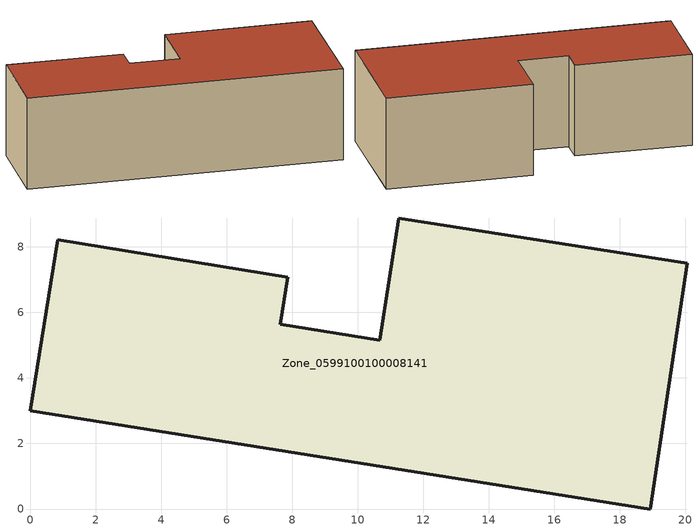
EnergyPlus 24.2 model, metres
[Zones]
Zone_0599100100008141
 floor ground (C_G): 10.67,5.15 11.26,8.88 20.06,7.5 18.92,0 0,3 0.84,8.21 7.87,7.08 7.64,5.63 z0
 wall outside (C_F): 18.92,0 20.06,7.5 11.26,8.88 10.67,5.15 7.64,5.63 7.87,7.08 0.84,8.21 0,3 18.92,0 z0:5.79
 roof outside (C_R): 0,3 18.92,0 20.06,7.5 11.26,8.88 10.67,5.15 7.64,5.63 7.87,7.08 0.84,8.21 z5.79
[BUILDING]
Pand.0599100100008141: North Axis=0; Terrain=City; Loads Convergence Tolerance Value=0.04; Temperature Convergence Tolerance Value=0.4; Solar Distribution=FullExterior; Maximum Number of Warmup Days=25; Minimum Number of Warmup Days=1
[Site:Location]
Rotterdam.The.Hague.AP_ZH_NLD Design_Conditions: Latitude=51.96; Longitude=4.45; Time Zone=1; Elevation=-4.5
[SITE:GROUNDTEMPERATURE:BUILDINGSURFACE]
18, 18, 18, 18, 18, 18, 18, 18, 18, 18, 18, 18
[MATERIAL] Thermal Absorptance=0.9; Solar Absorptance=0.7; Visible Absorptance=0.7
Name | Roughness | Thickness | Conductivity | Density | Specific Heat
G.TI.1946 | MediumSmooth | 0.15 | 1 | 540 | 1210
F.TI.1946 | Rough | 0.3 | 0.857143 | 1920 | 840
R.TI.1946 | MediumRough | 0.2 | 0.1 | 1500 | 1000
[CONSTRUCTION]
C_G: G.TI.1946
C_F: F.TI.1946
C_R: R.TI.1946
[ZONE]
Zone_0599100100008141: Type=1; Multiplier=1; Ceiling Height=Autocalculate; Volume=Autocalculate; Floor Area=autocalculate; Part of Total Floor Area=Yes
[ZONEINFILTRATION:DESIGNFLOWRATE]
Infil_Zone_0599100100008141: Zone or ZoneList or Space or SpaceList=Zone_0599100100008141; Schedule=AlwaysOn; Design Flow Rate Calculation Method=Flow/Area; Flow Rate per Floor Area=0.003; Constant Term Coefficient=1; Temperature Term Coefficient=0; Velocity Term Coefficient=0; Velocity Squared Term Coefficient=0
[HVACTEMPLATE:ZONE:IDEALLOADSAIRSYSTEM]
Zone_0599100100008141: Maximum Heating Supply Air Temperature=50; Minimum Cooling Supply Air Temperature=13; Maximum Heating Supply Air Humidity Ratio=0.0156; Minimum Cooling Supply Air Humidity Ratio=0.0077; Heating Limit=NoLimit; Cooling Limit=NoLimit; Dehumidification Control Type=ConstantSensibleHeatRatio; Cooling Sensible Heat Ratio=0.7; Dehumidification Setpoint=60; Humidification Control Type=None; Humidification Setpoint=30; Outdoor Air Method=None; Outdoor Air Flow Rate per Person=0.00944; Outdoor Air Flow Rate per Zone Floor Area=0; Outdoor Air Flow Rate per Zone=0; Demand Controlled Ventilation Type=None; Outdoor Air Economizer Type=NoEconomizer; Heat Recovery Type=None; Sensible Heat Recovery Effectiveness=0.7; Latent Heat Recovery Effectiveness=0.65
[ZONECONTROL:THERMOSTAT]
ThermostatControl_Zone_0599100100008141: Zone or ZoneList=Zone_0599100100008141; Control Type Schedule=DualSetpointControlType; Control 1=Thermostat_Zone_0599100100008141; Temperature Difference Between Cutout And Setpoint=0
[THERMOSTATSETPOINT:DUALSETPOINT]
Thermostat_Zone_0599100100008141: Heating Setpoint Temperature Schedule=HeatingSetpoint_Zone_0599100100008141; Cooling Setpoint Temperature Schedule=CoolingSetpoint_Zone_0599100100008141
[SCHEDULE:COMPACT]
HeatingSetpoint_Zone_0599100100008141: Through: 12/31, For: AllDays, Until: 24:00, 21
CoolingSetpoint_Zone_0599100100008141: Through: 12/31, For: AllDays, Until: 24:00, 24
DualSetpointControlType: Through: 12/31, For: AllDays, Until: 24:00, 4
AlwaysOn: Through: 12/31, For: AllDays, Until: 24:00, 1
